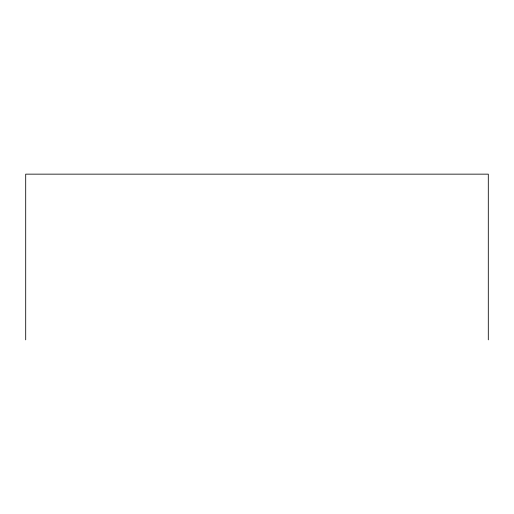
<?xml version="1.0" encoding="UTF-8"?>
<svg xmlns="http://www.w3.org/2000/svg" width="514" height="514" viewBox="0 0 514 514"><rect width="100%" height="100%" fill="white"/><g stroke="black" fill="none" stroke-linecap="round" stroke-linejoin="round"><path stroke-width="0.77" d="M488.3 339.85L488.3 174.15L25.7 174.15L25.7 339.85"/></g></svg>
